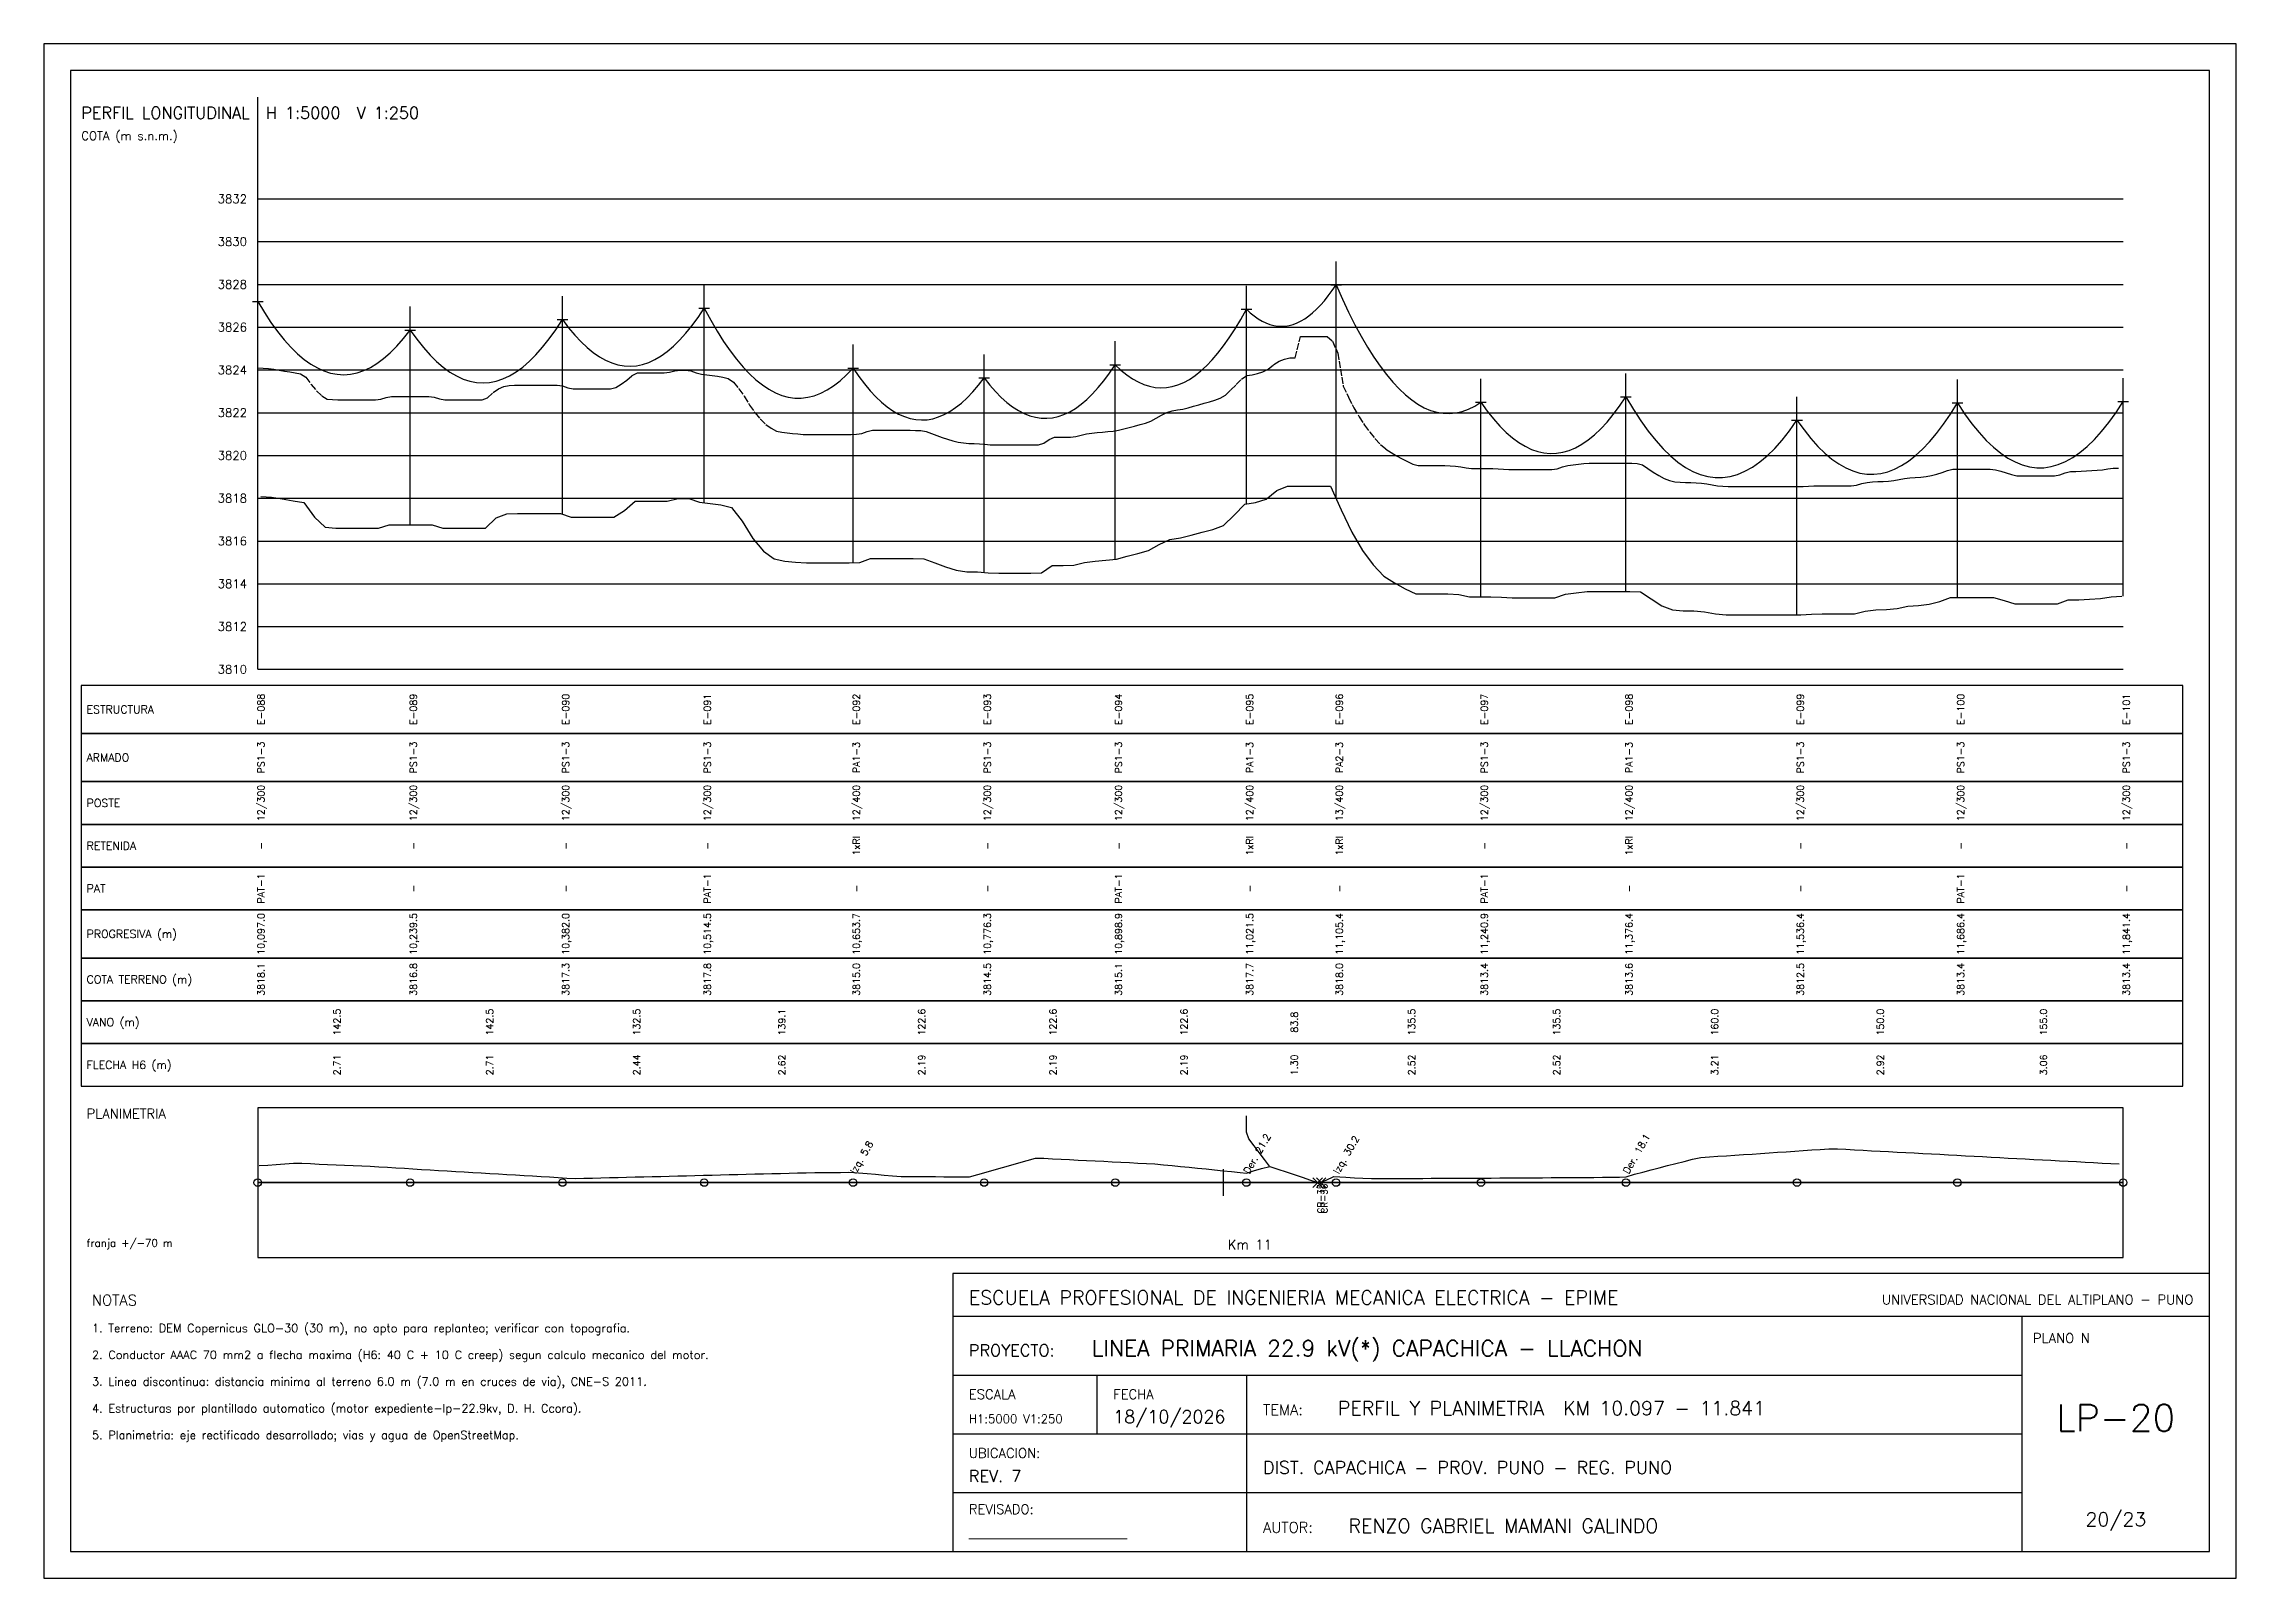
# Paper-space layout 'LP-20' of a CAD drawing. Header units: metres, sheet in millimetres. Extents: x 5 to 415, y 5 to 292.
import ezdxf
from ezdxf.enums import TextEntityAlignment as Align

# ---------------------------------------------------------------- set-up
doc = ezdxf.new("R2010")
doc.units = ezdxf.units.M
doc.linetypes.add('DASHED', pattern=[1.524, 1.27, -0.254])
for name, color, linetype in [('CRUCES', 30, 'Continuous'), ('MARCO', 7, 'Continuous'), ('PP_CONDUCTOR', 5, 'Continuous'), ('PP_DIST_SEGURIDAD', 6, 'DASHED'), ('PP_GRILLA', 8, 'Continuous'), ('PP_POSTE', 1, 'Continuous'), ('PP_TABLA', 8, 'Continuous'), ('PP_TERRENO', 34, 'Continuous'), ('PP_TEXTO', 7, 'Continuous'), ('ROTULO', 7, 'Continuous'), ('RP_CONDUCTOR', 5, 'Continuous'), ('RP_POSTE', 1, 'Continuous'), ('VIAS', 8, 'Continuous')]:
    doc.layers.add(name, color=color, linetype=linetype)
doc.styles.add('ROMANS', font='romans.shx')

psp = doc.layouts.new('LP-20')

# ---------------------------------------------------------------- linework, layer by layer
at = {"layer": 'CRUCES'}
for p, q in [((242.32, 78.1), (244.12, 79.9)), ((242.32, 79.9), (244.12, 78.1)), ((242.98, 78.1), (244.78, 79.9)), ((242.98, 79.9), (244.78, 78.1))]:
    psp.add_line(p, q, dxfattribs=at)
at = {"layer": 'MARCO'}
for points in [[(5, 5), (415, 5), (415, 292), (5, 292)], [(10, 10), (410, 10), (410, 287), (10, 287)]]:
    psp.add_lwpolyline(points, close=True, dxfattribs=at)
at = {"layer": 'PP_CONDUCTOR'}
for points in [[(229.9, 242.36), (230.63, 241.69), (231.36, 241.1), (232.09, 240.59), (232.82, 240.15), (233.54, 239.8), (234.27, 239.52), (235, 239.33), (235.73, 239.21), (236.46, 239.17), (237.19, 239.21), (237.92, 239.33), (238.65, 239.53), (239.38, 239.8), (240.11, 240.16), (240.83, 240.59), (241.56, 241.11), (242.29, 241.7), (243.02, 242.37), (243.75, 243.12), (244.48, 243.94), (245.21, 244.85), (245.94, 245.84), (246.67, 246.9)], [(246.67, 246.9), (247.84, 244.27), (249.02, 241.79), (250.2, 239.46), (251.38, 237.29), (252.56, 235.27), (253.74, 233.4), (254.92, 231.68), (256.09, 230.12), (257.27, 228.71), (258.45, 227.45), (259.63, 226.34), (260.81, 225.39), (261.99, 224.58), (263.16, 223.93), (264.34, 223.44), (265.52, 223.09), (266.7, 222.9), (267.88, 222.86), (269.06, 222.98), (270.23, 223.24), (271.41, 223.66), (272.59, 224.23), (273.77, 224.96)], [(45, 243.78), (46.24, 241.74), (47.48, 239.87), (48.72, 238.17), (49.96, 236.62), (51.2, 235.24), (52.43, 234.03), (53.67, 232.98), (54.91, 232.09), (56.15, 231.37), (57.39, 230.81), (58.63, 230.41), (59.87, 230.18), (61.11, 230.11), (62.35, 230.21), (63.59, 230.47), (64.83, 230.89), (66.07, 231.48), (67.3, 232.23), (68.54, 233.15), (69.78, 234.23), (71.02, 235.47), (72.26, 236.88), (73.5, 238.45)], [(102, 240.42), (103.15, 238.89), (104.3, 237.51), (105.46, 236.27), (106.61, 235.18), (107.76, 234.24), (108.91, 233.45), (110.07, 232.8), (111.22, 232.31), (112.37, 231.96), (113.52, 231.75), (114.67, 231.7), (115.83, 231.79), (116.98, 232.03), (118.13, 232.42), (119.28, 232.96), (120.43, 233.64), (121.59, 234.47), (122.74, 235.45), (123.89, 236.58), (125.04, 237.85), (126.2, 239.27), (127.35, 240.84), (128.5, 242.56)], [(128.5, 242.56), (129.71, 240.33), (130.92, 238.26), (132.13, 236.35), (133.34, 234.59), (134.55, 232.99), (135.76, 231.55), (136.97, 230.27), (138.18, 229.15), (139.39, 228.19), (140.6, 227.38), (141.81, 226.74), (143.02, 226.25), (144.23, 225.92), (145.44, 225.75), (146.65, 225.73), (147.86, 225.88), (149.07, 226.18), (150.28, 226.65), (151.49, 227.27), (152.7, 228.05), (153.91, 228.98), (155.12, 230.08), (156.33, 231.33)], [(205.38, 231.98), (206.44, 230.98), (207.51, 230.1), (208.57, 229.36), (209.64, 228.76), (210.71, 228.28), (211.77, 227.94), (212.84, 227.73), (213.91, 227.65), (214.97, 227.7), (216.04, 227.89), (217.1, 228.21), (218.17, 228.66), (219.24, 229.24), (220.3, 229.96), (221.37, 230.81), (222.44, 231.79), (223.5, 232.9), (224.57, 234.15), (225.63, 235.52), (226.7, 237.03), (227.77, 238.68), (228.83, 240.45), (229.9, 242.36)], [(73.5, 238.45), (74.74, 236.73), (75.98, 235.18), (77.22, 233.79), (78.46, 232.56), (79.7, 231.5), (80.93, 230.6), (82.17, 229.87), (83.41, 229.3), (84.65, 228.89), (85.89, 228.65), (87.13, 228.57), (88.37, 228.66), (89.61, 228.91), (90.85, 229.32), (92.09, 229.9), (93.33, 230.64), (94.57, 231.55), (95.8, 232.62), (97.04, 233.85), (98.28, 235.25), (99.52, 236.81), (100.76, 238.53), (102, 240.42)], [(156.33, 231.33), (157.4, 229.8), (158.46, 228.39), (159.53, 227.12), (160.6, 225.99), (161.66, 224.98), (162.73, 224.11), (163.79, 223.37), (164.86, 222.76), (165.93, 222.28), (166.99, 221.94), (168.06, 221.72), (169.13, 221.64), (170.19, 221.7), (171.26, 221.88), (172.32, 222.2), (173.39, 222.65), (174.46, 223.23), (175.52, 223.95), (176.59, 224.79), (177.66, 225.77), (178.72, 226.88), (179.79, 228.13), (180.85, 229.5)], [(180.85, 229.5), (181.92, 228.16), (182.99, 226.94), (184.05, 225.86), (185.12, 224.91), (186.18, 224.09), (187.25, 223.4), (188.32, 222.85), (189.38, 222.43), (190.45, 222.14), (191.52, 221.98), (192.58, 221.96), (193.65, 222.06), (194.71, 222.3), (195.78, 222.68), (196.85, 223.18), (197.91, 223.82), (198.98, 224.59), (200.05, 225.49), (201.11, 226.52), (202.18, 227.69), (203.24, 228.99), (204.31, 230.42), (205.38, 231.98)], [(273.77, 224.96), (274.95, 223.32), (276.13, 221.84), (277.31, 220.51), (278.48, 219.33), (279.66, 218.31), (280.84, 217.44), (282.02, 216.72), (283.2, 216.15), (284.38, 215.74), (285.55, 215.47), (286.73, 215.36), (287.91, 215.41), (289.09, 215.6), (290.27, 215.95), (291.45, 216.45), (292.62, 217.1), (293.8, 217.91), (294.98, 218.87), (296.16, 219.98), (297.34, 221.24), (298.52, 222.66), (299.7, 224.22), (300.87, 225.95)], [(300.87, 225.95), (302.27, 223.62), (303.66, 221.49), (305.05, 219.55), (306.44, 217.81), (307.83, 216.26), (309.22, 214.91), (310.61, 213.75), (312, 212.78), (313.4, 212.01), (314.79, 211.43), (316.18, 211.05), (317.57, 210.86), (318.96, 210.86), (320.35, 211.06), (321.74, 211.45), (323.13, 212.04), (324.53, 212.82), (325.92, 213.79), (327.31, 214.96), (328.7, 216.32), (330.09, 217.88), (331.48, 219.63), (332.87, 221.58)], [(332.87, 221.58), (334.18, 219.78), (335.48, 218.15), (336.79, 216.7), (338.09, 215.43), (339.4, 214.34), (340.7, 213.42), (342, 212.68), (343.31, 212.11), (344.61, 211.72), (345.92, 211.51), (347.22, 211.48), (348.53, 211.62), (349.83, 211.94), (351.13, 212.43), (352.44, 213.1), (353.74, 213.95), (355.05, 214.97), (356.35, 216.17), (357.66, 217.55), (358.96, 219.1), (360.27, 220.83), (361.57, 222.74), (362.87, 224.82)], [(362.87, 224.82), (364.22, 222.8), (365.57, 220.95), (366.92, 219.3), (368.27, 217.83), (369.61, 216.54), (370.96, 215.44), (372.31, 214.52), (373.66, 213.79), (375, 213.25), (376.35, 212.89), (377.7, 212.71), (379.05, 212.72), (380.4, 212.92), (381.74, 213.3), (383.09, 213.87), (384.44, 214.62), (385.79, 215.56), (387.13, 216.68), (388.48, 217.99), (389.83, 219.48), (391.18, 221.16), (392.53, 223.02), (393.87, 225.07)]]:
    psp.add_lwpolyline(points, dxfattribs=at)
at = {"layer": 'PP_DIST_SEGURIDAD'}
psp.add_lwpolyline([(45, 231.38), (46, 231.32), (47, 231.24), (48, 231.13), (49, 230.97), (50, 230.8), (51, 230.62), (52, 230.45), (53, 230.29), (54, 229.65), (55, 228.29), (56, 227.1), (57, 226.16), (58, 225.55), (59, 225.45), (60, 225.4), (61, 225.4), (62, 225.4), (63, 225.4), (64, 225.4), (65, 225.4), (66, 225.4), (67, 225.4), (68, 225.53), (69, 225.86), (70, 226.05), (71, 226.05), (72, 226.05), (73, 226.05), (74, 226.05), (75, 226.05), (76, 226.05), (77, 226.05), (78, 225.92), (79, 225.6), (80, 225.41), (81, 225.41), (82, 225.41), (83, 225.41), (84, 225.41), (85, 225.41), (86, 225.41), (87, 225.41), (88, 225.8), (89, 226.77), (90, 227.49), (91, 227.88), (92, 228.12), (93, 228.15), (94, 228.17), (95, 228.17), (96, 228.17), (97, 228.17), (98, 228.17), (99, 228.17), (100, 228.17), (101, 228.17), (102, 228.02), (103, 227.66), (104, 227.45), (105, 227.45), (106, 227.45), (107, 227.45), (108, 227.45), (109, 227.45), (110, 227.45), (111, 227.45), (112, 227.71), (113, 228.34), (114, 229.08), (115, 229.96), (116, 230.48), (117, 230.48), (118, 230.48), (119, 230.48), (120, 230.48), (121, 230.48), (122, 230.58), (123, 230.82), (124, 230.96), (125, 230.96), (126, 230.83), (127, 230.49), (128, 230.23), (129, 230.09), (130, 229.96), (131, 229.84), (132, 229.66), (133, 229.4), (134, 228.74), (135, 227.48), (136, 226.07), (137, 224.43), (138, 222.98), (139, 221.8), (140, 220.8), (141, 220.08), (142, 219.57), (143, 219.36), (144, 219.21), (145, 219.12), (146, 219.03), (147, 218.95), (148, 218.9), (149, 218.9), (150, 218.9), (151, 218.9), (152, 218.9), (153, 218.9), (154, 218.9), (155, 218.9), (156, 218.92), (157, 218.96), (158, 219.13), (159, 219.49), (160, 219.71), (161, 219.71), (162, 219.71), (163, 219.71), (164, 219.71), (165, 219.71), (166, 219.71), (167, 219.71), (168, 219.7), (169, 219.68), (170, 219.51), (171, 219.13), (172, 218.75), (173, 218.38), (174, 218.03), (175, 217.71), (176, 217.47), (177, 217.34), (178, 217.26), (179, 217.24), (180, 217.19), (181, 217.09), (182, 217.02), (183, 216.99), (184, 216.98), (185, 216.98), (186, 216.98), (187, 216.98), (188, 216.98), (189, 216.98), (190, 216.99), (191, 217.01), (192, 217.31), (193, 218.01), (194, 218.42), (195, 218.42), (196, 218.43), (197, 218.44), (198, 218.56), (199, 218.83), (200, 219.04), (201, 219.17), (202, 219.28), (203, 219.37), (204, 219.47), (205, 219.55), (206, 219.71), (207, 219.99), (208, 220.26), (209, 220.51), (210, 220.77), (211, 221.06), (212, 221.45), (213, 222), (214, 222.53), (215, 223.02), (216, 223.37), (217, 223.51), (218, 223.69), (219, 223.94), (220, 224.2), (221, 224.49), (222, 224.77), (223, 225.03), (224, 225.33), (225, 225.71), (226, 226.31), (227, 227.27), (228, 228.25), (229, 229.29), (230, 229.97), (231, 230.11), (232, 230.32), (233, 230.64), (234, 231.16), (235, 231.99), (236, 232.64), (237, 233.04), (238, 233.28), (239, 233.28), (240, 237.28), (241, 237.28), (242, 237.28), (243, 237.28), (244, 237.28), (245, 237.28), (246, 236.38), (247, 234.16), (248, 227.99), (249, 225.88), (250, 223.94), (251, 222.24), (252, 220.68), (253, 219.34), (254, 218.12), (255, 217.07), (256, 216.19), (257, 215.55), (258, 214.95), (259, 214.38), (260, 213.86), (261, 213.38), (262, 213.1), (263, 213.1), (264, 213.1), (265, 213.1), (266, 213.1), (267, 213.1), (268, 213.08), (269, 213.02), (270, 212.9), (271, 212.68), (272, 212.56), (273, 212.56), (274, 212.56), (275, 212.56), (276, 212.54), (277, 212.52), (278, 212.47), (279, 212.4), (280, 212.36), (281, 212.36), (282, 212.36), (283, 212.36), (284, 212.36), (285, 212.36), (286, 212.36), (287, 212.36), (288, 212.5), (289, 212.85), (290, 213.11), (291, 213.23), (292, 213.35), (293, 213.47), (294, 213.55), (295, 213.55), (296, 213.55), (297, 213.55), (298, 213.55), (299, 213.55), (300, 213.55), (301, 213.55), (302, 213.54), (303, 213.51), (304, 213.23), (305, 212.57), (306, 211.91), (307, 211.25), (308, 210.71), (309, 210.35), (310, 210.1), (311, 210.01), (312, 209.95), (313, 209.93), (314, 209.89), (315, 209.82), (316, 209.7), (317, 209.51), (318, 209.35), (319, 209.24), (320, 209.18), (321, 209.18), (322, 209.18), (323, 209.18), (324, 209.18), (325, 209.18), (326, 209.18), (327, 209.18), (328, 209.18), (329, 209.18), (330, 209.18), (331, 209.18), (332, 209.18), (333, 209.18), (334, 209.2), (335, 209.27), (336, 209.32), (337, 209.34), (338, 209.35), (339, 209.35), (340, 209.35), (341, 209.35), (342, 209.35), (343, 209.35), (344, 209.46), (345, 209.74), (346, 209.94), (347, 210.05), (348, 210.12), (349, 210.15), (350, 210.22), (351, 210.33), (352, 210.48), (353, 210.68), (354, 210.83), (355, 210.88), (356, 210.97), (357, 211.09), (358, 211.27), (359, 211.52), (360, 211.82), (361, 212.2), (362, 212.42), (363, 212.42), (364, 212.42), (365, 212.42), (366, 212.42), (367, 212.42), (368, 212.42), (369, 212.42), (370, 212.32), (371, 212.05), (372, 211.76), (373, 211.42), (374, 211.22), (375, 211.22), (376, 211.22), (377, 211.22), (378, 211.22), (379, 211.22), (380, 211.22), (381, 211.22), (382, 211.37), (383, 211.76), (384, 212), (385, 212.01), (386, 212.04), (387, 212.11), (388, 212.17), (389, 212.23), (390, 212.32), (391, 212.49), (392, 212.6), (393, 212.64)], dxfattribs=at)
at = {"layer": 'PP_GRILLA'}
for p, q in [((45, 175), (45, 282)), ((45, 263), (393.87, 263)), ((45, 255), (393.87, 255)), ((45, 247), (393.87, 247)), ((45, 239), (393.87, 239)), ((45, 231), (393.87, 231)), ((45, 223), (393.87, 223)), ((45, 215), (393.87, 215)), ((45, 207), (393.87, 207)), ((45, 199), (393.87, 199)), ((45, 191), (393.87, 191)), ((45, 183), (393.87, 183)), ((45, 175), (393.87, 175))]:
    psp.add_line(p, q, dxfattribs=at)
at = {"layer": 'PP_POSTE'}
for p, q in [((246.67, 206.9), (246.67, 251.3)), ((45, 207.38), (45, 248.18)), ((128.5, 206.16), (128.5, 246.96)), ((229.9, 205.96), (229.9, 246.76)), ((245.67, 246.9), (247.67, 246.9)), ((44, 243.78), (46, 243.78)), ((73.5, 202.05), (73.5, 242.85)), ((102, 204.02), (102, 244.82)), ((127.5, 242.56), (129.5, 242.56)), ((228.9, 242.36), (230.9, 242.36)), ((72.5, 238.45), (74.5, 238.45)), ((101, 240.42), (103, 240.42)), ((156.33, 194.93), (156.33, 235.73)), ((180.85, 193.1), (180.85, 233.9)), ((205.38, 195.58), (205.38, 236.38)), ((155.33, 231.33), (157.33, 231.33)), ((204.38, 231.98), (206.38, 231.98)), ((300.87, 189.55), (300.87, 230.35)), ((179.85, 229.5), (181.85, 229.5)), ((273.77, 188.56), (273.77, 229.36)), ((299.87, 225.95), (301.87, 225.95)), ((332.87, 185.18), (332.87, 225.98)), ((362.87, 188.42), (362.87, 229.22)), ((393.87, 188.67), (393.87, 229.47)), ((272.77, 224.96), (274.77, 224.96)), ((331.87, 221.58), (333.87, 221.58)), ((361.87, 224.82), (363.87, 224.82)), ((392.87, 225.07), (394.87, 225.07))]:
    psp.add_line(p, q, dxfattribs=at)
at = {"layer": 'PP_TABLA'}
for points in [[(12, 163), (405, 163), (405, 172), (12, 172)], [(12, 154), (405, 154), (405, 163), (12, 163)], [(12, 146), (405, 146), (405, 154), (12, 154)], [(12, 138), (405, 138), (405, 146), (12, 146)], [(12, 130), (405, 130), (405, 138), (12, 138)], [(12, 121), (405, 121), (405, 130), (12, 130)], [(12, 113), (405, 113), (405, 121), (12, 121)], [(12, 105), (405, 105), (405, 113), (12, 113)], [(12, 97), (405, 97), (405, 105), (12, 105)], [(45, 65), (393.87, 65), (393.87, 93), (45, 93)]]:
    psp.add_lwpolyline(points, close=True, dxfattribs=at)
at = {"layer": 'PP_TERRENO'}
psp.add_lwpolyline([(45.6, 207.35), (47.6, 207.19), (49.6, 206.87), (51.6, 206.52), (53.6, 206.2), (55.6, 203.49), (57.6, 201.59), (59.6, 201.4), (61.6, 201.4), (63.6, 201.4), (65.6, 201.4), (67.6, 201.4), (69.6, 202.05), (71.6, 202.05), (73.6, 202.05), (75.6, 202.05), (77.6, 202.05), (79.6, 201.41), (81.6, 201.41), (83.6, 201.41), (85.6, 201.41), (87.6, 201.41), (89.6, 203.34), (91.6, 204.1), (93.6, 204.17), (95.6, 204.17), (97.6, 204.17), (99.6, 204.17), (101.6, 204.17), (103.6, 203.45), (105.6, 203.45), (107.6, 203.45), (109.6, 203.45), (111.6, 203.45), (113.6, 204.72), (115.6, 206.48), (117.6, 206.48), (119.6, 206.48), (121.6, 206.48), (123.6, 206.96), (125.6, 206.96), (127.6, 206.29), (129.6, 206.01), (131.6, 205.77), (133.6, 205.24), (135.6, 202.73), (137.6, 199.46), (139.6, 197.09), (141.6, 195.65), (143.6, 195.24), (145.6, 195.07), (147.6, 194.9), (149.6, 194.9), (151.6, 194.9), (153.6, 194.9), (155.6, 194.9), (157.6, 194.98), (159.6, 195.71), (161.6, 195.71), (163.6, 195.71), (165.6, 195.71), (167.6, 195.71), (169.6, 195.66), (171.6, 194.9), (173.6, 194.16), (175.6, 193.52), (177.6, 193.26), (179.6, 193.23), (181.6, 193.03), (183.6, 192.98), (185.6, 192.98), (187.6, 192.98), (189.6, 192.98), (191.6, 193.03), (193.6, 194.42), (195.6, 194.42), (197.6, 194.46), (199.6, 194.99), (201.6, 195.24), (203.6, 195.43), (205.6, 195.6), (207.6, 196.16), (209.6, 196.66), (211.6, 197.22), (213.6, 198.33), (215.6, 199.31), (217.6, 199.59), (219.6, 200.09), (221.6, 200.66), (223.6, 201.18), (225.6, 201.93), (227.6, 203.83), (229.6, 205.91), (231.6, 206.2), (233.6, 206.83), (235.6, 208.48), (237.6, 209.28), (239.6, 209.28), (241.6, 209.28), (243.6, 209.28), (245.6, 209.28), (247.6, 204.83), (249.6, 200.63), (251.6, 197.22), (253.6, 194.54), (255.6, 192.44), (257.6, 191.18), (259.6, 190.05), (261.6, 189.1), (263.6, 189.1), (265.6, 189.1), (267.6, 189.1), (269.6, 188.99), (271.6, 188.56), (273.6, 188.56), (275.6, 188.56), (277.6, 188.5), (279.6, 188.36), (281.6, 188.36), (283.6, 188.36), (285.6, 188.36), (287.6, 188.36), (289.6, 189.06), (291.6, 189.31), (293.6, 189.55), (295.6, 189.55), (297.6, 189.55), (299.6, 189.55), (301.6, 189.55), (303.6, 189.5), (305.6, 188.17), (307.6, 186.85), (309.6, 186.14), (311.6, 185.96), (313.6, 185.92), (315.6, 185.78), (317.6, 185.4), (319.6, 185.18), (321.6, 185.18), (323.6, 185.18), (325.6, 185.18), (327.6, 185.18), (329.6, 185.18), (331.6, 185.18), (333.6, 185.18), (335.6, 185.31), (337.6, 185.35), (339.6, 185.35), (341.6, 185.35), (343.6, 185.35), (345.6, 185.9), (347.6, 186.11), (349.6, 186.17), (351.6, 186.39), (353.6, 186.81), (355.6, 186.91), (357.6, 187.17), (359.6, 187.67), (361.6, 188.42), (363.6, 188.42), (365.6, 188.42), (367.6, 188.42), (369.6, 188.42), (371.6, 187.89), (373.6, 187.22), (375.6, 187.22), (377.6, 187.22), (379.6, 187.22), (381.6, 187.22), (383.6, 188), (385.6, 188.02), (387.6, 188.15), (389.6, 188.26), (391.6, 188.58), (393.6, 188.67)], dxfattribs=at)
at = {"layer": 'PP_TEXTO'}
psp.add_line((225.6, 76.5), (225.6, 81.5), dxfattribs=at)
at = {"layer": 'ROTULO'}
for p, q in [((175, 54), (375, 54)), ((175, 54), (410, 54)), ((375, 10), (375, 54)), ((175, 43), (375, 43)), ((202, 32), (202, 43)), ((230, 10), (230, 43)), ((175, 32), (375, 32)), ((175, 21), (375, 21))]:
    psp.add_line(p, q, dxfattribs=at)
psp.add_lwpolyline([(175, 10), (410, 10), (410, 62), (175, 62)], close=True, dxfattribs=at)
at = {"layer": 'RP_CONDUCTOR', "lineweight": 35}
psp.add_line((45, 79), (393.87, 79), dxfattribs=at)
at = {"layer": 'RP_POSTE'}
for centre in [(45, 79), (73.5, 79), (102, 79), (128.5, 79), (156.33, 79), (180.85, 79), (205.38, 79), (229.9, 79), (246.67, 79), (273.77, 79), (300.87, 79), (332.87, 79), (362.87, 79), (393.87, 79)]:
    psp.add_circle(centre, 0.7, dxfattribs=at)
at = {"layer": 'VIAS'}
for points in [[(234.23, 82.05), (233.26, 83.32), (232.3, 84.6), (231.33, 85.88), (230.37, 87.15), (229.9, 88.43), (229.9, 89.92), (229.9, 91.51)], [(45.28, 82.16), (46.88, 82.28), (48.47, 82.39), (50.07, 82.51), (51.66, 82.62), (53.26, 82.62), (54.86, 82.55), (56.46, 82.47), (58.06, 82.4), (59.66, 82.33), (61.25, 82.26), (62.85, 82.19), (64.45, 82.11), (66.05, 82.04), (67.65, 81.95), (69.24, 81.85), (70.84, 81.76), (72.44, 81.66), (74.03, 81.57), (75.63, 81.47), (77.23, 81.37), (78.83, 81.28), (80.42, 81.18), (82.02, 81.09), (83.62, 80.99), (85.21, 80.9), (86.81, 80.8), (88.41, 80.71), (90.01, 80.61), (91.6, 80.51), (93.2, 80.42), (94.8, 80.32), (96.39, 80.23), (97.99, 80.13), (99.59, 80.04), (101.19, 79.94), (102.78, 79.85), (104.38, 79.76), (105.98, 79.8), (107.58, 79.84), (109.18, 79.88), (110.78, 79.92), (112.38, 79.96), (113.98, 80), (115.58, 80.04), (117.18, 80.08), (118.78, 80.12), (120.38, 80.16), (121.97, 80.2), (123.57, 80.24), (125.17, 80.28), (126.77, 80.32), (128.37, 80.36), (129.97, 80.4), (131.57, 80.44), (133.17, 80.48), (134.77, 80.52), (136.37, 80.56), (137.97, 80.6), (139.57, 80.64), (141.17, 80.68), (142.77, 80.72), (144.37, 80.76), (145.97, 80.8), (147.57, 80.83), (149.17, 80.85), (150.77, 80.87), (152.37, 80.88), (153.97, 80.9), (155.57, 80.92), (157.36, 80.84), (158.95, 80.7), (160.54, 80.55), (162.14, 80.41), (163.73, 80.27), (165.33, 80.16), (166.93, 80.14), (168.53, 80.13), (170.13, 80.12), (171.73, 80.11), (173.33, 80.09), (174.93, 80.08), (176.53, 80.07), (178.12, 80.07), (179.66, 80.51), (181.2, 80.95), (182.74, 81.38), (184.28, 81.82), (185.82, 82.26), (187.36, 82.69), (188.9, 83.13), (190.44, 83.57), (192.03, 83.54), (193.63, 83.46), (195.23, 83.38), (196.82, 83.3), (198.42, 83.21), (200.02, 83.13), (201.62, 83.05), (203.22, 82.97), (204.81, 82.89), (206.41, 82.81), (208.01, 82.73), (209.61, 82.64), (211.2, 82.56), (212.8, 82.48), (214.4, 82.34), (215.99, 82.18), (217.58, 82.02), (219.17, 81.86), (220.76, 81.7), (222.36, 81.54), (223.95, 81.38), (225.54, 81.22), (227.13, 81.06), (228.72, 80.9), (229.9, 80.78), (231.2, 81.21), (232.74, 81.63), (234.28, 82.03), (235.8, 81.52), (237.31, 81), (238.83, 80.49), (240.34, 79.98), (241.86, 79.46), (243.37, 78.95), (244.83, 79.45), (246.28, 80.13), (248.49, 80.03), (250.09, 79.89), (251.68, 79.79), (253.28, 79.78), (254.88, 79.78), (256.48, 79.78), (258.08, 79.77), (259.68, 79.77), (261.28, 79.77), (262.88, 79.78), (264.48, 79.79), (266.08, 79.8), (267.68, 79.81), (269.28, 79.82), (270.88, 79.83), (272.48, 79.84), (274.08, 79.85), (275.68, 79.85), (277.28, 79.86), (278.88, 79.87), (280.48, 79.88), (282.08, 79.89), (283.68, 79.9), (285.28, 79.91), (286.88, 79.92), (288.48, 79.93), (290.08, 79.94), (291.68, 79.95), (293.28, 79.96), (294.88, 79.97), (296.48, 79.98), (298.08, 79.99), (299.68, 80), (300.95, 80.09), (302.47, 80.57), (304.02, 80.97), (305.57, 81.37), (307.12, 81.77), (308.67, 82.16), (310.22, 82.56), (311.77, 82.96), (313.32, 83.36), (314.88, 83.69), (316.48, 83.8), (318.07, 83.91), (319.67, 84.01), (321.27, 84.12), (322.86, 84.23), (324.46, 84.34), (326.06, 84.45), (327.65, 84.55), (329.25, 84.66), (330.84, 84.77), (332.44, 84.88), (334.04, 84.99), (335.63, 85.09), (337.23, 85.2), (338.83, 85.31), (340.42, 85.31), (342.02, 85.22), (343.62, 85.13), (345.22, 85.05), (346.81, 84.96), (348.41, 84.88), (350.01, 84.79), (351.61, 84.71), (353.21, 84.62), (354.8, 84.54), (356.4, 84.45), (358, 84.36), (359.6, 84.28), (361.19, 84.19), (362.79, 84.11), (364.39, 84.02), (365.99, 83.94), (367.58, 83.85), (369.18, 83.76), (370.78, 83.68), (372.38, 83.59), (373.98, 83.51), (375.57, 83.42), (377.17, 83.34), (378.77, 83.25), (380.37, 83.17), (381.96, 83.08), (383.56, 82.99), (385.16, 82.91), (386.76, 82.82), (388.35, 82.74), (389.95, 82.65), (391.55, 82.57), (393.15, 82.48)]]:
    psp.add_lwpolyline(points, dxfattribs=at)

# ---------------------------------------------------------------- texts
at = {"layer": 'CRUCES', "style": 'ROMANS'}
for s, p in [('CR-35', (243.22, 76)), ('CR-36', (243.88, 76))]:
    psp.add_text(s, height=1.2, rotation=90, dxfattribs=at).set_placement(p, align=Align.TOP_CENTER)
at = {"layer": 'PP_GRILLA', "style": 'ROMANS'}
for s, p in [('3832', (43, 263)), ('3830', (43, 255)), ('3828', (43, 247)), ('3826', (43, 239)), ('3824', (43, 231)), ('3822', (43, 223)), ('3820', (43, 215)), ('3818', (43, 207)), ('3816', (43, 199)), ('3814', (43, 191)), ('3812', (43, 183)), ('3810', (43, 175))]:
    psp.add_text(s, height=1.6, dxfattribs=at).set_placement(p, align=Align.MIDDLE_RIGHT)
at = {"layer": 'PP_TEXTO', "style": 'ROMANS'}
for s, height, p in [('PERFIL LONGITUDINAL  H 1:5000  V 1:250', 2.2, (12, 278)), ('COTA (m s.n.m.)', 1.6, (12, 274)), ('PLANIMETRIA', 1.8, (13, 91)), ('franja +/-70 m', 1.4, (13, 67)), ('Km 11', 1.8, (226.4, 66.5)), ('NOTAS', 2, (14, 56)), ('1. Terreno: DEM Copernicus GLO-30 (30 m), no apto para replanteo; verificar con topografia.', 1.55, (14, 51)), ('2. Conductor AAAC 70 mm2 a flecha maxima (H6: 40 C + 10 C creep) segun calculo mecanico del motor.', 1.55, (14, 46)), ('3. Linea discontinua: distancia minima al terreno 6.0 m (7.0 m en cruces de via), CNE-S 2011.', 1.55, (14, 41)), ('4. Estructuras por plantillado automatico (motor expediente-lp-22.9kv, D. H. Ccora).', 1.55, (14, 36)), ('5. Planimetria: eje rectificado desarrollado; vias y agua de OpenStreetMap.', 1.55, (14, 31))]:
    psp.add_text(s, height=height, dxfattribs=at).set_placement(p)
for s, p in [('ESTRUCTURA', (13, 167.5)), ('ARMADO', (13, 158.5)), ('POSTE', (13, 150)), ('RETENIDA', (13, 142)), ('PAT', (13, 134)), ('PROGRESIVA (m)', (13, 125.5)), ('COTA TERRENO (m)', (13, 117)), ('VANO (m)', (13, 109)), ('FLECHA H6 (m)', (13, 101))]:
    psp.add_text(s, height=1.5, dxfattribs=at).set_placement(p, align=Align.MIDDLE_LEFT)
for s, p in [('E-088', (45.6, 167.5)), ('E-089', (74.1, 167.5)), ('E-090', (102.6, 167.5)), ('E-091', (129.1, 167.5)), ('E-092', (156.93, 167.5)), ('E-093', (181.45, 167.5)), ('E-094', (205.98, 167.5)), ('E-095', (230.5, 167.5)), ('E-096', (247.27, 167.5)), ('E-097', (274.37, 167.5)), ('E-098', (301.47, 167.5)), ('E-099', (333.47, 167.5)), ('E-100', (363.47, 167.5)), ('E-101', (394.47, 167.5)), ('PS1-3', (45.6, 158.5)), ('PS1-3', (74.1, 158.5)), ('PS1-3', (102.6, 158.5)), ('PS1-3', (129.1, 158.5)), ('PA1-3', (156.93, 158.5)), ('PS1-3', (181.45, 158.5)), ('PS1-3', (205.98, 158.5)), ('PA1-3', (230.5, 158.5)), ('PA2-3', (247.27, 158.5)), ('PS1-3', (274.37, 158.5)), ('PA1-3', (301.47, 158.5)), ('PS1-3', (333.47, 158.5)), ('PS1-3', (363.47, 158.5)), ('PS1-3', (394.47, 158.5)), ('12/300', (45.6, 150)), ('12/300', (74.1, 150)), ('12/300', (102.6, 150)), ('12/300', (129.1, 150)), ('12/400', (156.93, 150)), ('12/300', (181.45, 150)), ('12/300', (205.98, 150)), ('12/400', (230.5, 150)), ('13/400', (247.27, 150)), ('12/300', (274.37, 150)), ('12/400', (301.47, 150)), ('12/300', (333.47, 150)), ('12/300', (363.47, 150)), ('12/300', (394.47, 150)), ('1xRI', (156.93, 142)), ('1xRI', (230.5, 142)), ('1xRI', (247.27, 142)), ('1xRI', (301.47, 142)), ('-', (45.6, 142)), ('-', (74.1, 142)), ('-', (102.6, 142)), ('-', (129.1, 142)), ('-', (181.45, 142)), ('-', (205.98, 142)), ('-', (274.37, 142)), ('-', (333.47, 142)), ('-', (363.47, 142)), ('-', (394.47, 142)), ('PAT-1', (45.6, 134)), ('PAT-1', (129.1, 134)), ('PAT-1', (205.98, 134)), ('PAT-1', (274.37, 134)), ('PAT-1', (363.47, 134)), ('-', (74.1, 134)), ('-', (102.6, 134)), ('-', (156.93, 134)), ('-', (181.45, 134)), ('-', (230.5, 134)), ('-', (247.27, 134)), ('-', (301.47, 134)), ('-', (333.47, 134)), ('-', (394.47, 134)), ('10,097.0', (45.6, 125.5)), ('10,239.5', (74.1, 125.5)), ('10,382.0', (102.6, 125.5)), ('10,514.5', (129.1, 125.5)), ('10,653.7', (156.93, 125.5)), ('10,776.3', (181.45, 125.5)), ('10,898.9', (205.98, 125.5)), ('11,021.5', (230.5, 125.5)), ('11,105.4', (247.27, 125.5)), ('11,240.9', (274.37, 125.5)), ('11,376.4', (301.47, 125.5)), ('11,536.4', (333.47, 125.5)), ('11,686.4', (363.47, 125.5)), ('11,841.4', (394.47, 125.5)), ('3818.1', (45.6, 117)), ('3816.8', (74.1, 117)), ('3817.3', (102.6, 117)), ('3817.8', (129.1, 117)), ('3815.0', (156.93, 117)), ('3814.5', (181.45, 117)), ('3815.1', (205.98, 117)), ('3817.7', (230.5, 117)), ('3818.0', (247.27, 117)), ('3813.4', (274.37, 117)), ('3813.6', (301.47, 117)), ('3812.5', (333.47, 117)), ('3813.4', (363.47, 117)), ('3813.4', (394.47, 117)), ('142.5', (59.85, 109)), ('142.5', (88.35, 109)), ('132.5', (115.85, 109)), ('139.1', (143.02, 109)), ('122.6', (169.19, 109)), ('122.6', (193.72, 109)), ('122.6', (218.24, 109)), ('83.8', (238.88, 109)), ('135.5', (260.82, 109)), ('135.5', (287.92, 109)), ('160.0', (317.47, 109)), ('150.0', (348.47, 109)), ('155.0', (378.97, 109)), ('2.44', (115.85, 101)), ('2.62', (143.02, 101)), ('2.19', (169.19, 101)), ('2.19', (193.72, 101)), ('2.19', (218.24, 101)), ('1.30', (238.88, 101)), ('2.52', (260.82, 101)), ('2.52', (287.92, 101)), ('2.92', (348.47, 101)), ('3.06', (378.97, 101)), ('2.71', (59.85, 101)), ('2.71', (88.35, 101)), ('3.21', (317.47, 101))]:
    psp.add_text(s, height=1.3, rotation=90, dxfattribs=at).set_placement(p, align=Align.MIDDLE_CENTER)
for s, p in [('Izq. 5.8', (156.83, 80.5)), ('Der. 21.2', (230.4, 80.5)), ('Izq. 30.2', (247.17, 80.5)), ('Der. 18.1', (301.37, 80.5))]:
    psp.add_text(s, height=1.3, rotation=60, dxfattribs=at).set_placement(p)
at = {"layer": 'ROTULO', "style": 'ROMANS'}
for s, height, p in [('ESCUELA PROFESIONAL DE INGENIERIA MECANICA ELECTRICA - EPIME', 2.6, (178, 56.2)), ('LINEA PRIMARIA 22.9 kV(*) CAPACHICA - LLACHON', 3, (201, 46.5)), ('PLANO N', 1.8, (377, 49)), ('PROYECTO:', 2.2, (178, 46.5)), ('ESCALA', 1.8, (178, 38.5)), ('FECHA', 1.8, (205, 38.5)), ('TEMA:', 2, (233, 35.5)), ('PERFIL Y PLANIMETRIA  KM 10.097 - 11.841', 2.6, (247, 35.5)), ('H1:5000 V1:250', 1.6, (178, 34)), ('18/10/2026', 2.4, (205, 34)), ('UBICACION:', 1.8, (178, 27.5)), ('REV. 7', 2.2, (178, 23)), ('DIST. CAPACHICA - PROV. PUNO - REG. PUNO', 2.4, (233, 24.5)), ('REVISADO:', 1.8, (178, 17)), ('________________________', 1.8, (178, 12.5)), ('AUTOR:', 2, (233, 13.5)), ('RENZO GABRIEL MAMANI GALINDO', 2.6, (249, 13.5))]:
    psp.add_text(s, height=height, dxfattribs=at).set_placement(p)
psp.add_text('UNIVERSIDAD NACIONAL DEL ALTIPLANO - PUNO', height=1.8, dxfattribs=at).set_placement((407, 56.2), align=Align.RIGHT)
for s, height, p in [('LP-20', 5, (392.5, 35)), ('20/23', 2.6, (392.5, 16))]:
    psp.add_text(s, height=height, dxfattribs=at).set_placement(p, align=Align.MIDDLE_CENTER)

doc.saveas('drawing.dxf')
